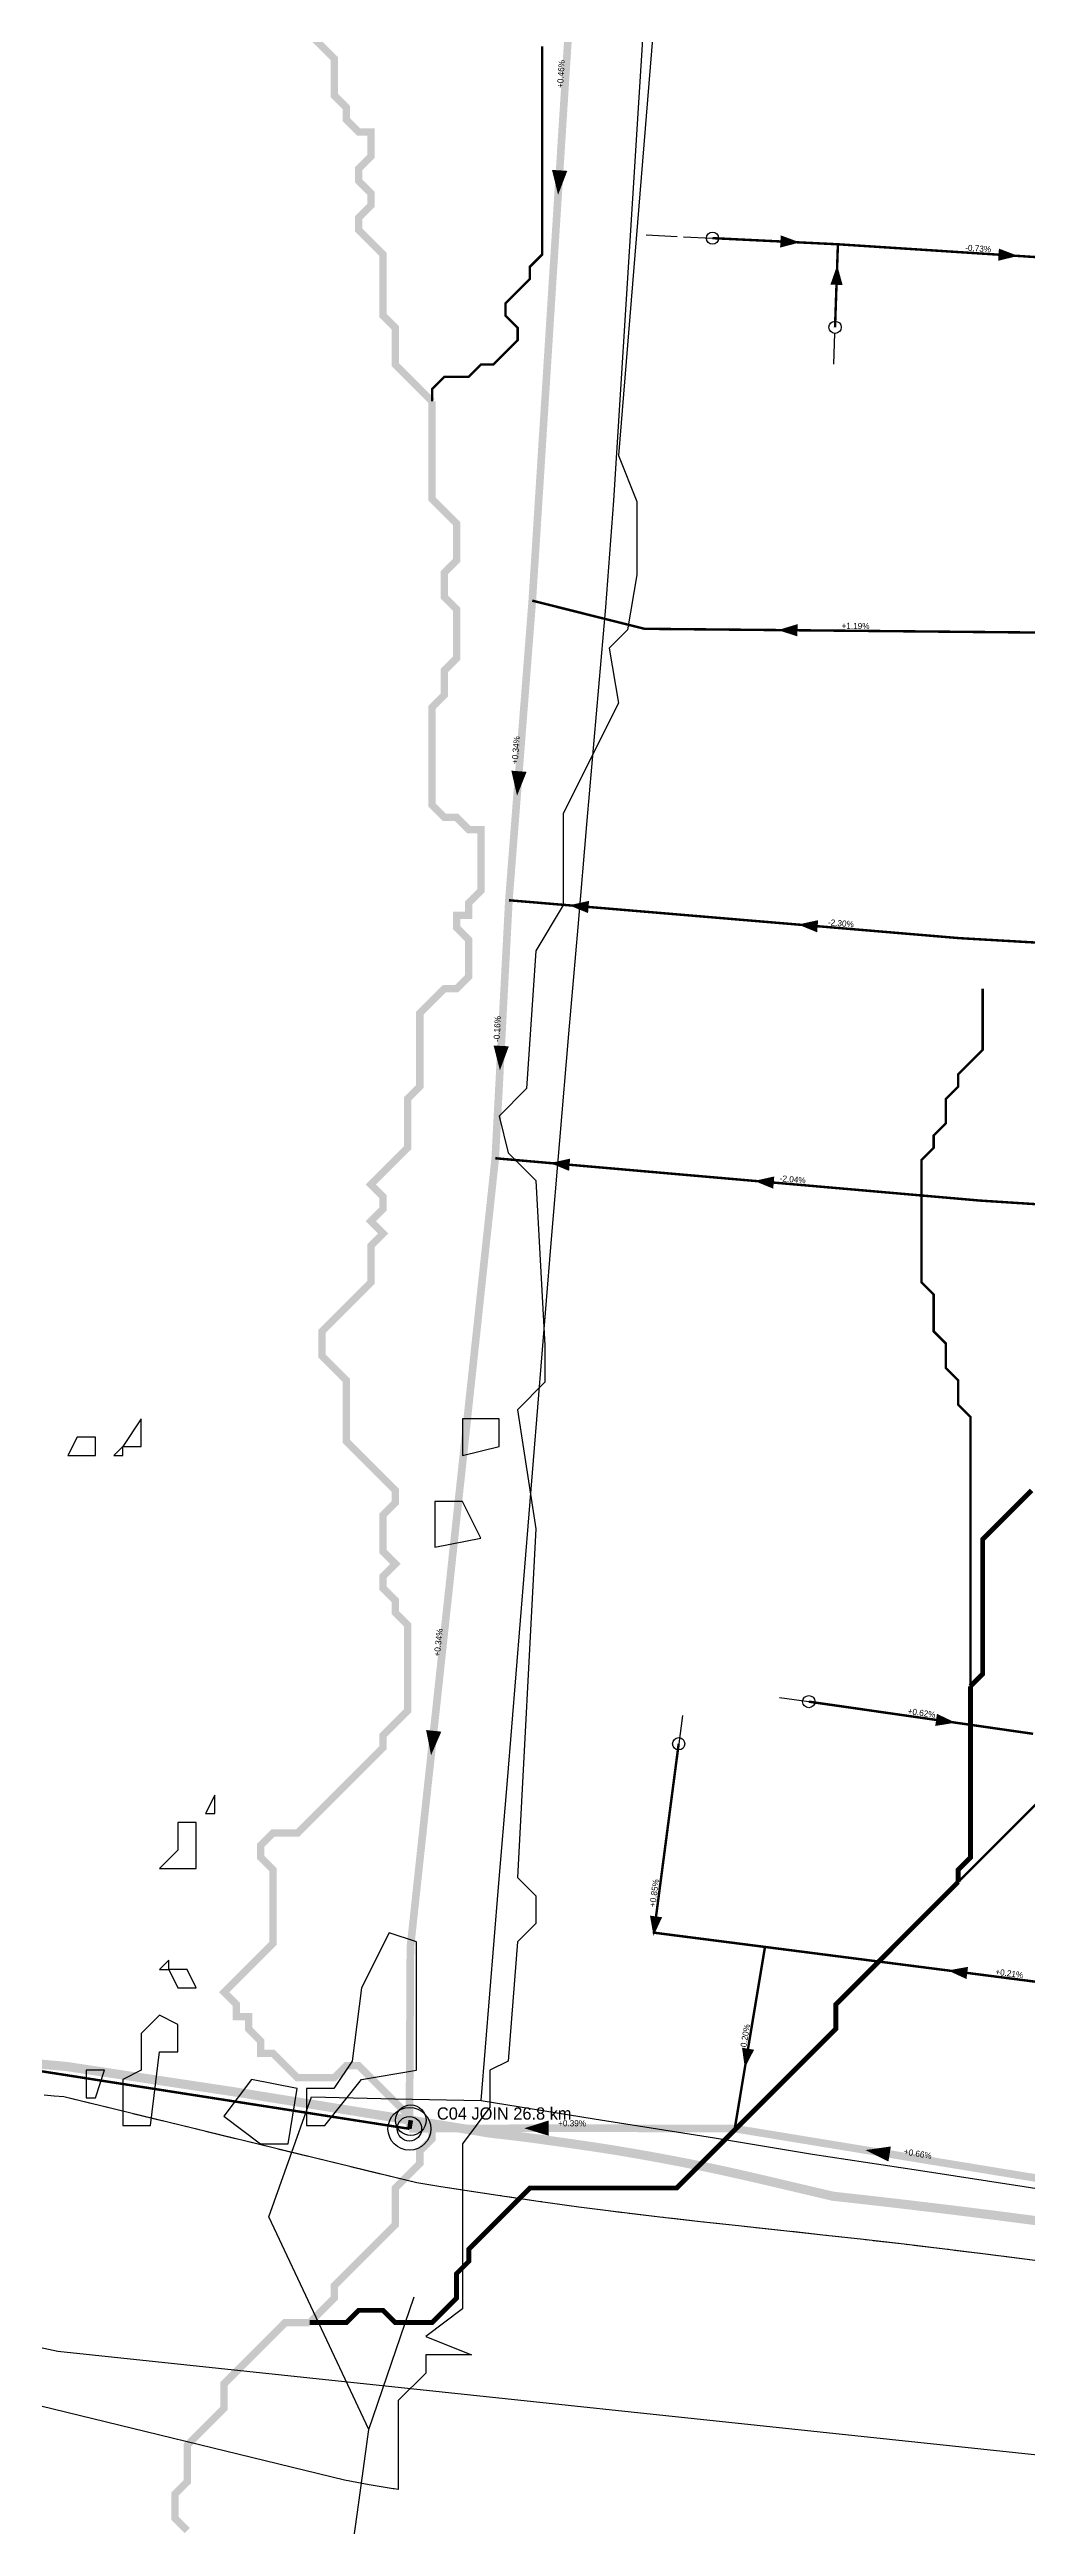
# Model space of a CAD drawing. Header units: metres. Extents: x 442821 to 452274, y 2561971 to 2571293.
# Drawn here: x 449795 to 450115, y 2567506 to 2568316 of the extents above; entities that cross this region are included whole.
import ezdxf
from ezdxf.enums import TextEntityAlignment as Align

# ---------------------------------------------------------------- set-up
doc = ezdxf.new("R2010")
doc.units = ezdxf.units.M
doc.header["$LTSCALE"] = 8
doc.linetypes.add('DASHDOT', pattern=[3.556, 2.54, -0.508, 0, -0.508])
doc.linetypes.add('DASHED', pattern=[1.524, 1.27, -0.254])
for name, color, linetype in [('A_ARROWS', 7, 'Continuous'), ('A_BUILT_2006', 252, 'Continuous'), ('A_CATCHMENTS', 7, 'Continuous'), ('A_ENVELOPE', 3, 'Continuous'), ('A_GRADIENT', 8, 'Continuous'), ('A_HEAD_GAP', 8, 'Continuous'), ('A_HEADS', 8, 'Continuous'), ('A_JOIN_LINK', 6, 'Continuous'), ('A_MAIN_PIPE', 5, 'Continuous'), ('A_OUTLET_LABEL', 7, 'Continuous'), ('A_OUTLETS', 7, 'Continuous'), ('A_STREAMS', 5, 'Continuous'), ('A_WADI', 4, 'Continuous')]:
    doc.layers.add(name, color=color, linetype=linetype)

msp = doc.modelspace()

# ---------------------------------------------------------------- linework, layer by layer
at = {"layer": 'A_ARROWS', "color": 1}
for points in [[(449961.09, 2568268.26), (449959.1, 2568276.4), (449964.09, 2568276.08)], [(450040.17, 2568252.69), (450033.68, 2568251.01), (450033.88, 2568255)], [(450111.49, 2568248.27), (450104.97, 2568246.69), (450105.23, 2568250.68)], [(450052.35, 2568245.22), (450054.12, 2568238.76), (450050.13, 2568238.89)], [(450032.97, 2568125.93), (450039.38, 2568127.87), (450039.35, 2568123.87)], [(449947.67, 2568071.79), (449945.8, 2568079.96), (449950.79, 2568079.57)], [(449964.67, 2568035.93), (449971.21, 2568037.39), (449970.88, 2568033.4)], [(450039.58, 2568029.64), (450046.12, 2568031.09), (450045.79, 2568027.11)], [(449942.06, 2567981.98), (449939.99, 2567990.1), (449944.98, 2567989.83)], [(449958.47, 2567951.66), (449965.02, 2567953.1), (449964.68, 2567949.11)], [(450025.22, 2567945.83), (450031.77, 2567947.27), (450031.42, 2567943.29)], [(449919.56, 2567758.05), (449917.93, 2567766.27), (449922.9, 2567765.73)], [(450091.03, 2567768.68), (450084.41, 2567767.6), (450084.97, 2567771.56)], [(449992.28, 2567698.97), (449991.13, 2567705.58), (449995.1, 2567705.06)], [(450088.52, 2567687.66), (450095.13, 2567688.83), (450094.62, 2567684.86)], [(450022.15, 2567655.76), (450021.23, 2567662.4), (450025.17, 2567661.74)], [(449950.02, 2567636.06), (449958.01, 2567638.6), (449958.03, 2567633.6)], [(450061.6, 2567628.93), (450069.9, 2567630.1), (450069.09, 2567625.16)]]:
    msp.add_solid(points, dxfattribs=at)
at = {"layer": 'A_BUILT_2006', "color": 252}
for points in [[(449987.62, 2568300.03), (449989.7, 2568332.96)], [(449985.54, 2568267.09), (449987.62, 2568300.03)], [(449983.47, 2568234.16), (449985.54, 2568267.09)], [(449981.39, 2568201.22), (449983.47, 2568234.16)], [(449979.31, 2568168.29), (449981.39, 2568201.22)], [(449976.65, 2568133.39), (449979.31, 2568168.29)], [(449973.63, 2568098.52), (449976.65, 2568133.39)], [(449970.62, 2568063.65), (449973.63, 2568098.52)], [(449967.6, 2568028.78), (449970.62, 2568063.65)], [(449964.58, 2567993.91), (449967.6, 2568028.78)], [(449961.62, 2567959.04), (449964.58, 2567993.91)], [(449958.76, 2567924.15), (449961.62, 2567959.04)], [(449955.91, 2567889.27), (449958.76, 2567924.15)], [(449953.05, 2567854.39), (449955.91, 2567889.27)], [(449950.2, 2567819.5), (449953.05, 2567854.39)], [(449947.35, 2567784.62), (449950.2, 2567819.5)], [(449944.49, 2567749.74), (449947.35, 2567784.62)], [(449941.64, 2567714.85), (449944.49, 2567749.74)], [(448332.26, 2567295.53), (448412.16, 2567436.64), (448449.86, 2567533.08), (448423.25, 2567661.27), (448638.89, 2567714.37), (448758.53, 2567734.52), (448909.88, 2567734.52), (449242.47, 2567681.75), (449797.56, 2567563.21), (450151.84, 2567525.63), (450277.59, 2567501.59), (450351.46, 2567477.13), (450410.56, 2567500.21), (450555.37, 2567467.62), (450565.02, 2567465.34)], [(449938.79, 2567679.97), (449941.64, 2567714.85)], [(449935.93, 2567645.09), (449938.79, 2567679.97)], [(449866.5, 2567607.1), (449880.45, 2567646.34)], [(449880.45, 2567646.34), (449907.74, 2567645.72)], [(449907.74, 2567645.72), (449935.93, 2567645.09)], [(449935.93, 2567645.09), (449972.88, 2567639.13)], [(449972.88, 2567639.13), (450012.24, 2567632.9)], [(450012.24, 2567632.9), (450044.32, 2567627.63)], [(450044.32, 2567627.63), (450078.93, 2567622.37)], [(450078.93, 2567622.37), (450113.47, 2567616.99)], [(450113.47, 2567616.99), (450148.08, 2567611.54)], [(449882.87, 2567572.31), (449866.5, 2567607.1)], [(449899.25, 2567537.53), (449914.08, 2567580.99)], [(449899.25, 2567537.53), (449882.87, 2567572.31)], [(449895.93, 2567513.74), (449899.25, 2567537.53)], [(449891.78, 2567483.97), (449895.93, 2567513.74)]]:
    msp.add_lwpolyline(points, dxfattribs=at)
at = {"layer": 'A_CATCHMENTS', "color": 1, "linetype": 'DASHED'}
msp.add_lwpolyline([(450117.01, 2567592.78), (450100.79, 2567594.88), (450087.51, 2567596.53), (450074.22, 2567598.12), (450060.92, 2567599.65), (450048.67, 2567601.02), (450047.62, 2567601.14), (450035.87, 2567602.43), (450021.01, 2567604.03), (450007.7, 2567605.48), (449994.4, 2567606.98), (449977.47, 2567609.04), (449967.84, 2567610.3), (449954.58, 2567612.15), (449941.34, 2567614.09), (449922.76, 2567616.95), (449914.88, 2567618.2), (449799.53, 2567646.28), (449796.35, 2567646.58), (449793.06, 2567646.89)], dxfattribs=at)
at = {"layer": 'A_ENVELOPE', "color": 3}
msp.add_lwpolyline([(450117.01, 2567592.78), (450100.79, 2567594.88), (450087.51, 2567596.53), (450074.22, 2567598.12), (450060.92, 2567599.65), (450048.67, 2567601.02), (450047.62, 2567601.14), (450035.87, 2567602.43), (450021.01, 2567604.03), (450007.7, 2567605.48), (449994.4, 2567606.98), (449977.47, 2567609.04), (449967.84, 2567610.3), (449954.58, 2567612.15), (449941.34, 2567614.09), (449922.76, 2567616.95), (449914.88, 2567618.2), (449799.53, 2567646.28), (449796.35, 2567646.58), (449793.06, 2567646.89)], dxfattribs=at)
at = {"layer": 'A_HEAD_GAP', "color": 8, "linetype": 'DASHED'}
for points in [[(449989.91, 2568255.15), (450011.57, 2568254.09)], [(450051.23, 2568212.87), (450051.64, 2568224.93)], [(450033.5, 2567776.91), (450043.04, 2567775.55)], [(450001.73, 2567771.06), (450000.52, 2567761.78)]]:
    msp.add_lwpolyline(points, dxfattribs=at)
at = {"layer": 'A_HEADS', "color": 1}
for centre in [(450011.57, 2568254.09), (450051.64, 2568224.93), (450043.04, 2567775.55), (450000.52, 2567761.78)]:
    msp.add_circle(centre, 2, dxfattribs=at)
at = {"layer": 'A_JOIN_LINK', "color": 6, "const_width": 1.5}
msp.add_lwpolyline([(449912.47, 2567635.88), (449912.92, 2567638.68)], dxfattribs=at)
at = {"layer": 'A_JOIN_LINK', "color": 6}
msp.add_circle((449912.92, 2567638.68), 5, dxfattribs=at)
at = {"layer": 'A_MAIN_PIPE', "color": 5, "const_width": 3}
msp.add_lwpolyline([(450118.72, 2567605.67), (450102.43, 2567607.78), (450089.08, 2567609.43), (450075.73, 2567611.03), (450062.39, 2567612.57), (450050.89, 2567613.85), (450032.5, 2567618.18), (450029.4, 2567618.91), (450026.3, 2567619.63), (450023.18, 2567620.35), (450020.04, 2567621.06), (450015.35, 2567622.1), (450013.74, 2567622.45), (450010.59, 2567623.12), (450007.43, 2567623.77), (450004.27, 2567624.41), (450001.11, 2567625.03), (449997.95, 2567625.64), (449994.78, 2567626.23), (449991.63, 2567626.81), (449988.45, 2567627.38), (449985.27, 2567627.93), (449982.09, 2567628.47), (449980.12, 2567628.8), (449975.71, 2567629.5), (449972.52, 2567629.98), (449969.34, 2567630.45), (449966.17, 2567630.91), (449963.01, 2567631.36), (449959.32, 2567631.88), (449956.7, 2567632.25), (449953.5, 2567632.69), (449950.33, 2567633.11), (449947.09, 2567633.52), (449942.56, 2567634.05), (449940.72, 2567634.25), (449939.76, 2567634.37), (449937.96, 2567634.59), (449934.68, 2567635.18), (449855.73, 2567647.89), (449800.47, 2567656.24), (449797.28, 2567656.54), (449793.97, 2567656.84), (449790.66, 2567657.14)], dxfattribs=at)
at = {"layer": 'A_OUTLETS', "color": 5}
for radius in [7, 4]:
    msp.add_circle((449912.47, 2567635.88), radius, dxfattribs=at)
at = {"layer": 'A_SECONDARY_HEADER', "color": 1, "linetype": 'DASHED', "const_width": 2.5}
for points in [[(449940.18, 2568478.09), (449964.84, 2568327.29), (449952.65, 2568135.55)], [(449952.65, 2568135.55), (449945, 2568037.59)], [(449940.54, 2567953.23), (449925.61, 2567814.17), (449912.79, 2567695.21), (449912.47, 2567635.88)], [(450018.85, 2567635.94), (449959.78, 2567636.11), (449912.47, 2567635.88)]]:
    msp.add_lwpolyline(points, dxfattribs=at)
at = {"layer": 'A_SECONDARY_HEADER', "color": 1, "linetype": 'DASHDOT', "const_width": 2.5}
msp.add_lwpolyline([(449945, 2568037.59), (449940.54, 2567953.23)], dxfattribs=at)
at = {"layer": 'A_SECONDARY_HEADER', "color": 1, "const_width": 2.5}
msp.add_lwpolyline([(450138.05, 2567616.38), (450018.85, 2567635.94)], dxfattribs=at)
at = {"layer": 'A_SECONDARY_MAIN', "color": 1, "linetype": 'DASHDOT', "const_width": 0.8}
for points in [[(450011.57, 2568254.09), (450052.58, 2568252.08)], [(450051.64, 2568224.93), (450052.58, 2568252.08)], [(450052.58, 2568252.08), (450144.1, 2568246.16)], [(450102.72, 2568024.6), (450092.29, 2568025.2), (450004.14, 2568032.62)], [(450080.01, 2567941.05), (449995.33, 2567948.44)], [(450028.73, 2567695.35), (450018.85, 2567635.94)]]:
    msp.add_lwpolyline(points, dxfattribs=at)
at = {"layer": 'A_SECONDARY_MAIN', "color": 1, "const_width": 0.8}
for points in [[(450165.14, 2568124.67), (449989.33, 2568126.35), (449952.65, 2568135.55)], [(450004.14, 2568032.62), (449945, 2568037.59)], [(449995.33, 2567948.44), (449940.54, 2567953.23)], [(450234.65, 2567930.67), (450099.03, 2567939.39), (450080.01, 2567941.05)], [(450043.04, 2567775.55), (450116.42, 2567765.04)], [(450000.52, 2567761.78), (449992.42, 2567700.01), (450028.73, 2567695.35)]]:
    msp.add_lwpolyline(points, dxfattribs=at)
at = {"layer": 'A_SECONDARY_MAIN', "color": 1, "linetype": 'DASHED', "const_width": 0.8}
msp.add_lwpolyline([(450188.12, 2567674.86), (450028.73, 2567695.35)], dxfattribs=at)
at = {"layer": 'A_SECONDARY_MAIN_BRANCH', "color": 1, "const_width": 0.8}
msp.add_lwpolyline([(450184.73, 2568019.86), (450102.72, 2568024.6)], dxfattribs=at)
at = {"layer": 'A_SECONDARY_MAIN_BRANCH', "color": 1, "linetype": 'DASHED', "const_width": 0.8}
msp.add_lwpolyline([(449253.05, 2567742.24), (449293.53, 2567735.74), (449695.92, 2567669.75), (449912.47, 2567635.88)], dxfattribs=at)
at = {"layer": 'A_STREAMS', "color": 5}
for points, const_width in [([(449879.87, 2568320.78), (449883.87, 2568316.78), (449887.87, 2568312.78), (449887.87, 2568308.78), (449887.87, 2568304.78), (449887.87, 2568300.78), (449891.87, 2568296.78), (449891.87, 2568292.77), (449895.88, 2568288.77), (449899.88, 2568288.77), (449899.88, 2568284.77), (449899.88, 2568280.77), (449895.88, 2568276.77), (449895.88, 2568272.77), (449899.88, 2568268.77), (449899.88, 2568264.76), (449895.88, 2568260.76), (449895.88, 2568256.76), (449899.88, 2568252.76), (449903.88, 2568248.76), (449903.88, 2568244.76), (449903.88, 2568240.76), (449903.88, 2568236.75), (449903.88, 2568232.75), (449903.88, 2568228.75), (449907.88, 2568224.75), (449907.88, 2568220.75), (449907.88, 2568216.75), (449907.88, 2568212.75), (449911.88, 2568208.74), (449915.88, 2568204.74), (449919.88, 2568200.74)], 2.4), ([(449955.88, 2568316.78), (449955.88, 2568312.78), (449955.88, 2568308.78), (449955.88, 2568304.78), (449955.88, 2568300.78), (449955.88, 2568296.78), (449955.88, 2568292.77), (449955.88, 2568288.77), (449955.88, 2568284.77), (449955.88, 2568280.77), (449955.88, 2568276.77), (449955.88, 2568272.77), (449955.88, 2568268.77), (449955.88, 2568264.76), (449955.88, 2568260.76), (449955.88, 2568256.76), (449955.88, 2568252.76), (449955.88, 2568248.76), (449951.88, 2568244.76), (449951.88, 2568240.76), (449947.88, 2568236.75), (449943.88, 2568232.75), (449943.88, 2568228.75), (449947.88, 2568224.75), (449947.88, 2568220.75), (449943.88, 2568216.75), (449939.88, 2568212.75), (449935.88, 2568212.75), (449931.88, 2568208.74), (449927.88, 2568208.74), (449923.88, 2568208.74), (449919.88, 2568204.74), (449919.88, 2568200.74)], 0.8), ([(449919.88, 2568200.74), (449919.88, 2568196.74), (449919.88, 2568192.74), (449919.88, 2568188.74), (449919.88, 2568184.74), (449919.88, 2568180.74), (449919.88, 2568176.73), (449919.88, 2568172.73), (449919.88, 2568168.73), (449923.88, 2568164.73), (449927.88, 2568160.73), (449927.88, 2568156.73), (449927.88, 2568152.73), (449927.88, 2568148.72), (449923.88, 2568144.72), (449923.88, 2568140.72), (449923.88, 2568136.72), (449927.88, 2568132.72), (449927.88, 2568128.72), (449927.88, 2568124.72), (449927.88, 2568120.71), (449927.88, 2568116.71), (449923.88, 2568112.71), (449923.88, 2568108.71), (449923.88, 2568104.71), (449919.88, 2568100.71), (449919.88, 2568096.71), (449919.88, 2568092.7), (449919.88, 2568088.7), (449919.88, 2568084.7), (449919.88, 2568080.7), (449919.88, 2568076.7), (449919.88, 2568072.7), (449919.88, 2568068.7), (449923.88, 2568064.69), (449927.88, 2568064.69), (449931.88, 2568060.69), (449935.88, 2568060.69), (449935.88, 2568056.69), (449935.88, 2568052.69), (449935.88, 2568048.69), (449935.88, 2568044.69), (449935.88, 2568040.69), (449931.88, 2568036.68), (449931.88, 2568032.68), (449927.88, 2568032.68), (449927.88, 2568028.68), (449931.88, 2568024.68), (449931.88, 2568020.68), (449931.88, 2568016.68), (449931.88, 2568012.68), (449927.88, 2568008.68), (449923.88, 2568008.68), (449919.88, 2568004.67), (449915.88, 2568000.67), (449915.88, 2567996.67), (449915.88, 2567992.67), (449915.88, 2567988.67), (449915.88, 2567984.67), (449915.88, 2567980.67), (449915.88, 2567976.66), (449911.88, 2567972.66), (449911.88, 2567968.66), (449911.88, 2567964.66), (449911.88, 2567960.66), (449911.88, 2567956.66), (449907.88, 2567952.66), (449903.88, 2567948.65), (449899.88, 2567944.65), (449903.88, 2567940.65), (449903.88, 2567936.65), (449899.88, 2567932.65), (449903.88, 2567928.65), (449899.88, 2567924.65), (449899.88, 2567920.64), (449899.88, 2567916.64), (449899.88, 2567912.64), (449895.88, 2567908.64), (449891.87, 2567904.64), (449887.87, 2567900.64), (449883.87, 2567896.64), (449883.87, 2567892.63), (449883.87, 2567888.63), (449887.87, 2567884.63), (449891.87, 2567880.63), (449891.87, 2567876.63), (449891.87, 2567872.63), (449891.87, 2567868.63), (449891.87, 2567864.62), (449891.87, 2567860.62), (449895.88, 2567856.62), (449899.88, 2567852.62), (449903.88, 2567848.62), (449907.88, 2567844.62), (449907.88, 2567840.62), (449903.88, 2567836.62), (449903.88, 2567832.61), (449903.88, 2567828.61), (449903.88, 2567824.61), (449907.88, 2567820.61), (449903.88, 2567816.61), (449903.88, 2567812.61), (449907.88, 2567808.61), (449907.88, 2567804.6), (449911.88, 2567800.6), (449911.88, 2567796.6), (449911.88, 2567792.6), (449911.88, 2567788.6), (449911.88, 2567784.6), (449911.88, 2567780.6), (449911.88, 2567776.59), (449911.88, 2567772.59), (449907.88, 2567768.59), (449903.88, 2567764.59), (449903.88, 2567760.59), (449899.88, 2567756.59), (449895.88, 2567752.59), (449891.87, 2567748.58), (449887.87, 2567744.58), (449883.87, 2567740.58), (449879.87, 2567736.58), (449875.87, 2567732.58), (449871.87, 2567732.58), (449867.87, 2567732.58), (449863.87, 2567728.58), (449863.87, 2567724.58), (449867.87, 2567720.57), (449867.87, 2567716.57), (449867.87, 2567712.57), (449867.87, 2567708.57), (449867.87, 2567704.57), (449867.87, 2567700.57), (449867.87, 2567696.57), (449863.87, 2567692.56), (449859.87, 2567688.56), (449855.87, 2567684.56), (449851.87, 2567680.56), (449855.87, 2567676.56), (449855.87, 2567672.56), (449859.87, 2567672.56), (449859.87, 2567668.56), (449863.87, 2567664.56), (449863.87, 2567660.55), (449867.87, 2567660.55), (449871.87, 2567656.55), (449875.87, 2567652.55), (449879.87, 2567652.55), (449883.87, 2567652.55), (449887.87, 2567652.55), (449891.87, 2567656.55), (449895.88, 2567656.55), (449899.88, 2567652.55), (449903.88, 2567648.55), (449907.88, 2567644.55), (449911.88, 2567640.55), (449915.88, 2567636.55), (449919.88, 2567636.55), (449919.88, 2567632.54), (449915.88, 2567628.54), (449915.88, 2567624.54), (449911.88, 2567620.54), (449907.88, 2567616.54), (449907.88, 2567612.54), (449907.88, 2567608.54), (449907.88, 2567604.53), (449903.88, 2567600.53), (449899.88, 2567596.53), (449895.88, 2567592.53), (449891.87, 2567588.53), (449887.87, 2567584.53), (449887.87, 2567580.53), (449883.87, 2567576.52), (449879.87, 2567572.52)], 2.4), ([(450099.9, 2568008.68), (450099.9, 2568004.67), (450099.9, 2568000.67), (450099.9, 2567996.67), (450099.9, 2567992.67), (450099.9, 2567988.67), (450095.9, 2567984.67), (450091.9, 2567980.67), (450091.9, 2567976.66), (450087.9, 2567972.66), (450087.9, 2567968.66), (450087.9, 2567964.66), (450083.9, 2567960.66), (450083.9, 2567956.66), (450079.9, 2567952.66), (450079.9, 2567948.65), (450079.9, 2567944.65), (450079.9, 2567940.65), (450079.9, 2567936.65), (450079.9, 2567932.65), (450079.9, 2567928.65), (450079.9, 2567924.65), (450079.9, 2567920.64), (450079.9, 2567916.64), (450079.9, 2567912.64), (450083.9, 2567908.64), (450083.9, 2567904.64), (450083.9, 2567900.64), (450083.9, 2567896.64), (450087.9, 2567892.63), (450087.9, 2567888.63), (450087.9, 2567884.63), (450091.9, 2567880.63), (450091.9, 2567876.63), (450091.9, 2567872.63), (450095.9, 2567868.63), (450095.9, 2567864.62), (450095.9, 2567860.62), (450095.9, 2567856.62), (450095.9, 2567852.62), (450095.9, 2567848.62), (450095.9, 2567844.62), (450095.9, 2567840.62), (450095.9, 2567836.62), (450095.9, 2567832.61), (450095.9, 2567828.61), (450095.9, 2567824.61), (450095.9, 2567820.61), (450095.9, 2567816.61), (450095.9, 2567812.61), (450095.9, 2567808.61), (450095.9, 2567804.6), (450095.9, 2567800.6), (450095.9, 2567796.6), (450095.9, 2567792.6), (450095.9, 2567788.6), (450095.9, 2567784.6), (450095.9, 2567780.6)], 0.8), ([(450115.91, 2567844.62), (450111.9, 2567840.62), (450107.9, 2567836.62), (450103.9, 2567832.61), (450099.9, 2567828.61), (450099.9, 2567824.61), (450099.9, 2567820.61), (450099.9, 2567816.61), (450099.9, 2567812.61), (450099.9, 2567808.61), (450099.9, 2567804.6), (450099.9, 2567800.6), (450099.9, 2567796.6), (450099.9, 2567792.6), (450099.9, 2567788.6), (450099.9, 2567784.6), (450095.9, 2567780.6)], 1.6), ([(450095.9, 2567780.6), (450095.9, 2567776.59), (450095.9, 2567772.59), (450095.9, 2567768.59), (450095.9, 2567764.59), (450095.9, 2567760.59), (450095.9, 2567756.59), (450095.9, 2567752.59), (450095.9, 2567748.58), (450095.9, 2567744.58), (450095.9, 2567740.58), (450095.9, 2567736.58), (450095.9, 2567732.58), (450095.9, 2567728.58), (450095.9, 2567724.58), (450091.9, 2567720.57), (450091.9, 2567716.57)], 1.6), ([(450179.91, 2567736.58), (450175.91, 2567736.58), (450171.91, 2567740.58), (450167.91, 2567740.58), (450163.91, 2567740.58), (450159.91, 2567740.58), (450155.91, 2567740.58), (450151.91, 2567740.58), (450147.91, 2567736.58), (450143.91, 2567736.58), (450139.91, 2567736.58), (450135.91, 2567736.58), (450131.91, 2567736.58), (450127.91, 2567740.58), (450123.91, 2567740.58), (450119.91, 2567744.58), (450115.91, 2567740.58), (450111.9, 2567736.58), (450107.9, 2567732.58), (450103.9, 2567728.58), (450099.9, 2567724.58), (450095.9, 2567720.57), (450091.9, 2567716.57)], 0.8), ([(450091.9, 2567716.57), (450087.9, 2567712.57), (450083.9, 2567708.57), (450079.9, 2567704.57), (450075.9, 2567700.57), (450071.9, 2567696.57), (450067.9, 2567692.56), (450063.9, 2567688.56), (450059.9, 2567684.56), (450055.9, 2567680.56), (450051.9, 2567676.56), (450051.9, 2567672.56), (450051.9, 2567668.56), (450047.9, 2567664.56), (450043.9, 2567660.55), (450039.89, 2567656.55), (450035.89, 2567652.55), (450031.89, 2567648.55), (450027.89, 2567644.55), (450023.89, 2567640.55), (450019.89, 2567636.55), (450015.89, 2567632.54), (450011.89, 2567628.54), (450007.89, 2567624.54), (450003.89, 2567620.54), (449999.89, 2567616.54), (449995.89, 2567616.54), (449991.89, 2567616.54), (449987.89, 2567616.54), (449983.89, 2567616.54), (449979.89, 2567616.54), (449975.89, 2567616.54), (449971.89, 2567616.54), (449967.88, 2567616.54), (449963.88, 2567616.54), (449959.88, 2567616.54), (449955.88, 2567616.54), (449951.88, 2567616.54), (449947.88, 2567612.54), (449943.88, 2567608.54), (449939.88, 2567604.53), (449935.88, 2567600.53), (449931.88, 2567596.53), (449931.88, 2567592.53), (449927.88, 2567588.53), (449927.88, 2567584.53), (449927.88, 2567580.53), (449923.88, 2567576.52), (449919.88, 2567572.52), (449915.88, 2567572.52), (449911.88, 2567572.52), (449907.88, 2567572.52), (449903.88, 2567576.52), (449899.88, 2567576.52), (449895.88, 2567576.52), (449891.87, 2567572.52), (449887.87, 2567572.52), (449883.87, 2567572.52), (449879.87, 2567572.52)], 1.6), ([(449879.87, 2567572.52), (449875.87, 2567572.52), (449871.87, 2567572.52), (449867.87, 2567568.52), (449863.87, 2567564.52), (449859.87, 2567560.52), (449855.87, 2567556.52), (449851.87, 2567552.52), (449851.87, 2567548.51), (449851.87, 2567544.51), (449847.87, 2567540.51), (449843.87, 2567536.51), (449839.87, 2567532.51), (449839.87, 2567528.51), (449839.87, 2567524.51), (449839.87, 2567520.5), (449835.87, 2567516.5), (449835.87, 2567512.5), (449835.87, 2567508.5), (449839.87, 2567504.5)], 2.4)]:
    msp.add_lwpolyline(points, dxfattribs=dict(at, const_width=const_width))
at = {"layer": 'A_WADI', "color": 4}
msp.add_lwpolyline([(449992.8, 2568330.01), (449980.8, 2568183.01), (449986.8, 2568168.01), (449986.8, 2568144.01), (449983.8, 2568126.01), (449977.8, 2568120.01), (449980.8, 2568102.01), (449962.8, 2568066.01), (449962.8, 2568036.01), (449953.8, 2568021.01), (449950.8, 2567976.01), (449941.8, 2567967.01), (449944.8, 2567955.01), (449953.8, 2567946.01), (449956.8, 2567892.01), (449956.8, 2567880.01), (449947.8, 2567871.01), (449953.8, 2567832.01), (449947.8, 2567718.01), (449953.8, 2567712.01), (449953.8, 2567703.01), (449947.8, 2567697.01), (449944.8, 2567658.01), (449938.8, 2567655.01), (449938.8, 2567643.01), (449929.8, 2567631.01), (449929.8, 2567577.01), (449917.8, 2567568.01), (449932.8, 2567562.01), (449917.8, 2567562.01), (449917.8, 2567556.01), (449908.8, 2567547.01), (449908.8, 2567517.92), (449907.54, 2567518.12), (449907.14, 2567518.18), (449899.26, 2567519.43), (449891.23, 2567521.04), (449782.99, 2567547.39)], dxfattribs=at)
for points in [[(449800.8, 2567856.01), (449809.8, 2567856.01), (449809.8, 2567862.01), (449803.8, 2567862.01), (449800.8, 2567856.01)], [(449824.8, 2567859.01), (449824.8, 2567868.01), (449818.8, 2567859.01), (449824.8, 2567859.01)], [(449929.8, 2567856.01), (449941.8, 2567859.01), (449941.8, 2567868.01), (449929.8, 2567868.01), (449929.8, 2567856.01)], [(449815.8, 2567856.01), (449818.8, 2567856.01), (449818.8, 2567859.01), (449815.8, 2567856.01)], [(449920.8, 2567826.01), (449935.8, 2567829.01), (449929.8, 2567841.01), (449920.8, 2567841.01), (449920.8, 2567826.01)], [(449848.8, 2567739.01), (449848.8, 2567745.01), (449845.8, 2567739.01), (449848.8, 2567739.01)], [(449836.8, 2567727.01), (449830.8, 2567721.01), (449842.8, 2567721.01), (449842.8, 2567736.01), (449836.8, 2567736.01), (449836.8, 2567727.01)], [(449896.8, 2567682.01), (449893.8, 2567658.01), (449887.8, 2567649.01), (449878.8, 2567649.01), (449878.8, 2567637.01), (449884.8, 2567637.01), (449896.8, 2567652.01), (449914.8, 2567655.01), (449914.8, 2567697.01), (449905.8, 2567700.01), (449896.8, 2567682.01)], [(449833.8, 2567691.01), (449830.8, 2567688.01), (449833.8, 2567688.01), (449833.8, 2567691.01)], [(449836.8, 2567682.01), (449842.8, 2567682.01), (449839.8, 2567688.01), (449833.8, 2567688.01), (449836.8, 2567682.01)], [(449824.8, 2567667.01), (449824.8, 2567655.01), (449818.8, 2567652.01), (449818.8, 2567637.01), (449827.8, 2567637.01), (449830.8, 2567661.01), (449836.8, 2567661.01), (449836.8, 2567670.01), (449830.8, 2567673.01), (449824.8, 2567667.01)], [(449806.8, 2567646.01), (449809.8, 2567646.01), (449812.8, 2567655.01), (449806.8, 2567655.01), (449806.8, 2567646.01)], [(449851.8, 2567640.01), (449863.8, 2567631.01), (449872.8, 2567631.01), (449875.8, 2567649.01), (449860.8, 2567652.01), (449851.8, 2567640.01)]]:
    msp.add_lwpolyline(points, close=True, dxfattribs=at)

# ---------------------------------------------------------------- texts
at = {"layer": 'A_GRADIENT', "color": 1}
for s, rotation, p in [('+0.46%', 86.36256, (449963.6, 2568307.67)), ('-0.73%', -3.70568, (450098.34, 2568249.12)), ('+1.19%', 359.45385, (450058.33, 2568125.69)), ('+0.34%', 85.53261, (449948.83, 2568086.57)), ('-2.30%', 355.19374, (450053.42, 2568028.47)), ('-0.16%', 86.97553, (449942.77, 2567995.41)), ('-2.04%', 355.0109, (450037.67, 2567944.75)), ('+0.34%', 83.84836, (449923.51, 2567794.72)), ('+0.62%', -8.14424, (450079.73, 2567770.29)), ('+0.85%', 82.53048, (449994.09, 2567712.74)), ('+0.21%', 352.67742, (450108.43, 2567685.11)), ('-0.20%', 80.55406, (450023.79, 2567665.64)), ('+0.39%', 359.83607, (449965.66, 2567636.09)), ('+0.66%', 350.67879, (450078.45, 2567626.16))]:
    msp.add_text(s, height=2, rotation=rotation, dxfattribs=at).set_placement(p, align=Align.BOTTOM_CENTER)
at = {"layer": 'A_OUTLET_LABEL', "color": 5}
msp.add_text('C04 JOIN 26.8 km', height=4, dxfattribs=at).set_placement((449921.47, 2567638.88))

doc.saveas('drawing.dxf')
